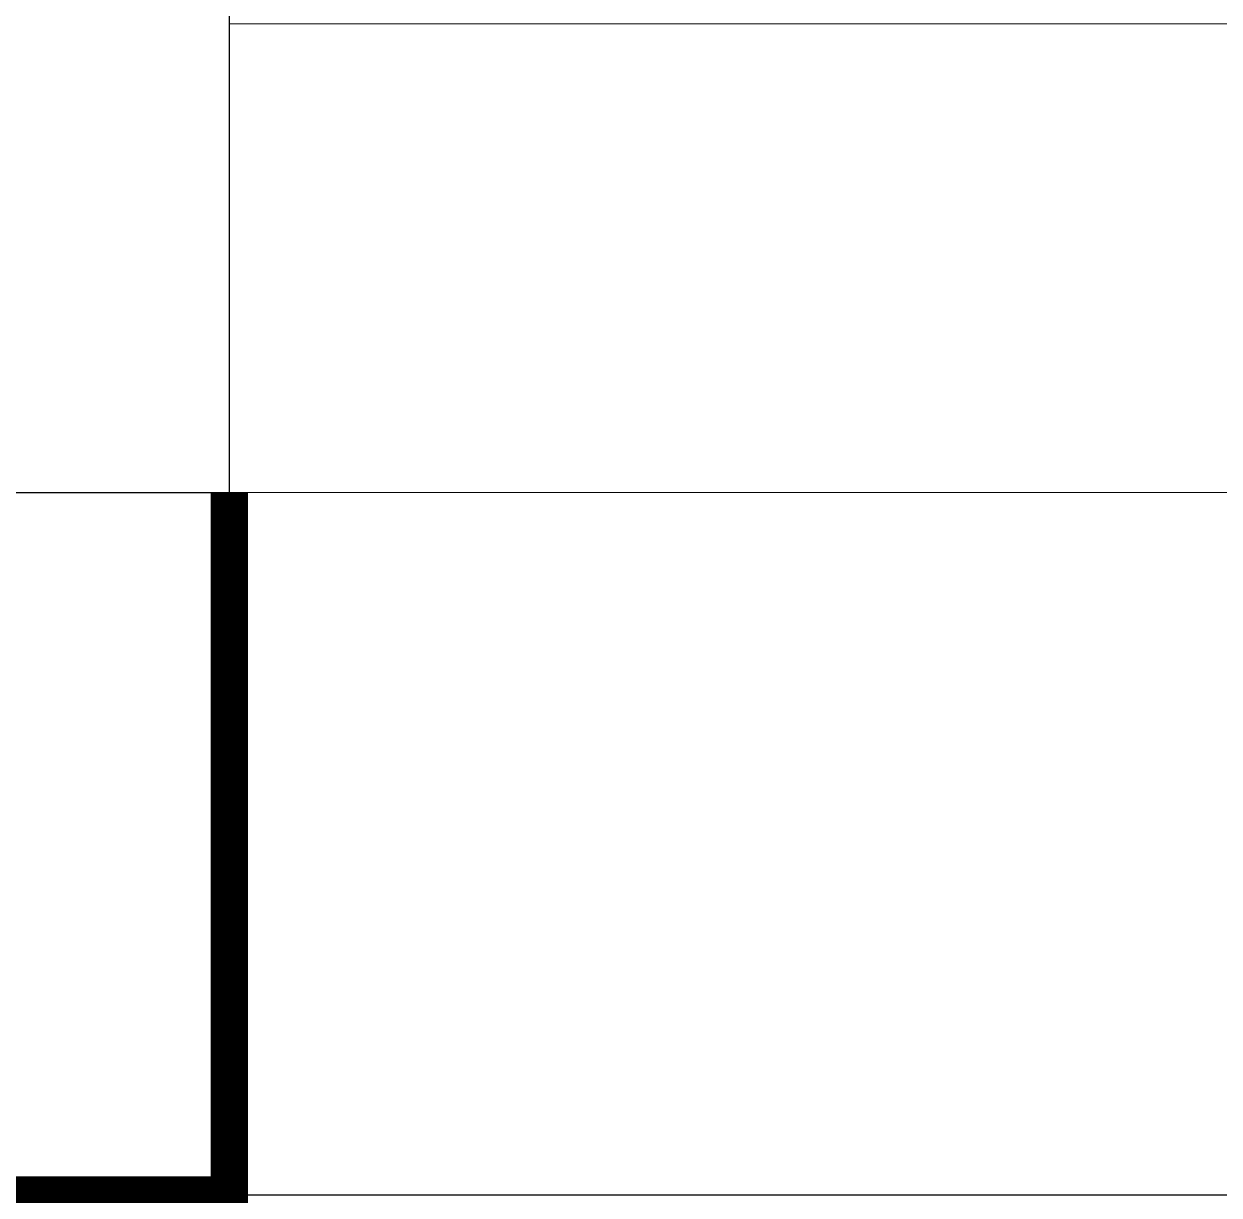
# Model space of a CAD drawing. Extents: x 27938 to 1507990, y 110129 to 923079.
# Drawn here: x 844522.7 to 844777.9, y 363573.7 to 363823.7 of the extents above; entities that cross this region are included whole.
import ezdxf

# ---------------------------------------------------------------- set-up
doc = ezdxf.new("R2010")
doc.units = 0
doc.header["$LTSCALE"] = 1000
doc.header["$MEASUREMENT"] = 0
doc.linetypes.add('DASH', pattern=[0.35, 0.25, -0.1])
doc.layers.add('WALL', color=9, linetype='Continuous')
doc.layers.add('看线', color=251, linetype='Continuous')
doc.layers.add('平面-栏杆', color=135, linetype='Continuous', lineweight=15)
doc.layers.add('平面-看线', color=45, linetype='Continuous', lineweight=15)

msp = doc.modelspace()

# ---------------------------------------------------------------- linework, layer by layer
at = {"color": 8, "const_width": 8}
msp.add_lwpolyline([(844566.58, 363723.72), (844566.58, 363573.72), (844266.58, 363573.72), (844266.58, 363723.72)], dxfattribs=at)
at = {"layer": 'WALL', "color": 8}
for p in [(844566.58, 363923.72), (844466.58, 363723.72)]:
    msp.add_line(p, (844566.58, 363723.72), dxfattribs=at)
at = {"layer": '平面-栏杆', "color": 8}
msp.add_lwpolyline([(844566.58, 363823.72), (849216.58, 363823.72)], dxfattribs=at)
at = {"layer": '平面-看线', "color": 8, "linetype": 'DASH'}
msp.add_lwpolyline([(844566.58, 363723.72), (849216.58, 363723.73)], dxfattribs=at)
at = {"layer": '看线', "color": 8, "ltscale": 0.5}
msp.add_lwpolyline([(849216.58, 363573.72), (844566.58, 363573.72)], dxfattribs=at)

doc.saveas('drawing.dxf')
